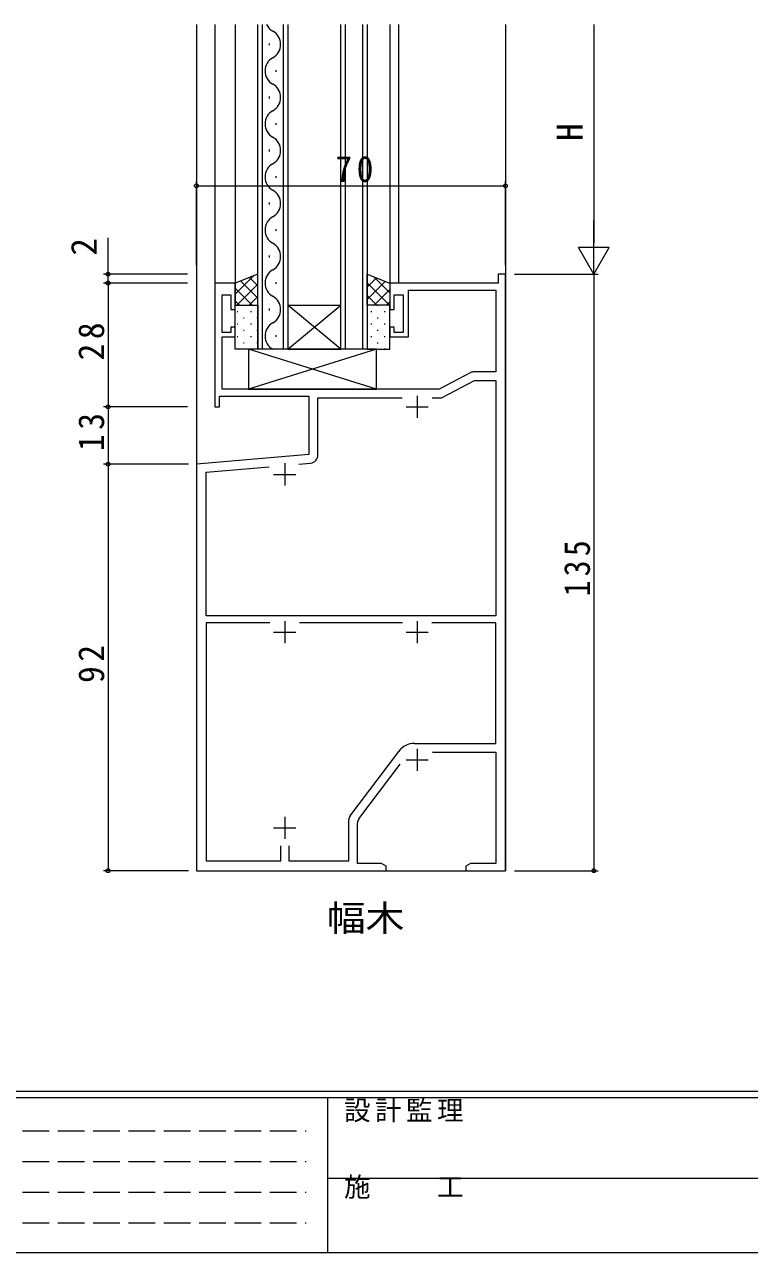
# Model space of a CAD drawing. Units: millimetres, scale not verified. Extents: x -594 to 199, y -420 to 144.
# Drawn here: x -402.2 to -238, y -420 to -142.1 of the extents above; entities that cross this region are included whole.
import ezdxf
from ezdxf.enums import TextEntityAlignment as Align

# ---------------------------------------------------------------- set-up
doc = ezdxf.new("R2010")
doc.units = ezdxf.units.MM
doc.header["$LTSCALE"] = 2
doc.linetypes.add('DASHED3', pattern=[4, 3, -1])
for name, color, linetype, lineweight in [('0-1_YKK_ZWAK', 7, 'Continuous', 9), ('0-3_YKK_11', 7, 'Continuous', 9), ('0-4_YKK_12', 2, 'Continuous', 9), ('0-5_YKK_13', 4, 'Continuous', 9), ('0-7_YKK_D', 6, 'Continuous', 9)]:
    doc.layers.add(name, color=color, linetype=linetype, lineweight=lineweight)
doc.layers.add('0-2_USER1', color=7, linetype='Continuous')
doc.styles.add('ＭＳ ゴシック', font='')
doc.styles.get('ＭＳ ゴシック').set_extended_font_data('MS Gothic')

msp = doc.modelspace()

# ---------------------------------------------------------------- linework, layer by layer
at = {"layer": '0-1_YKK_ZWAK'}
for p, q in [((178.8, -383.6), (-591.2, -383.6)), ((141, -385), (-591.2, -385)), ((-333.6, -385), (-333.6, -420)), ((-333.6, -403.199), (-204.8, -403.199)), ((-591.2, -420), (141, -420))]:
    msp.add_line(p, q, dxfattribs=at)
at = {"layer": '0-1_YKK_ZWAK', "linetype": 'DASHED3'}
for p, q in [((-586.601, -392.512), (-338.409, -392.512)), ((-586.601, -399.441), (-338.409, -399.441)), ((-586.601, -406.37), (-338.409, -406.37)), ((-586.601, -413.298), (-338.409, -413.298))]:
    msp.add_line(p, q, dxfattribs=at)
at = {"layer": '0-3_YKK_11'}
for p, q in [((-294.89, -198.6), (-294.89, -200.6)), ((-293.26, -198.6), (-294.89, -198.6)), ((-293.26, -333.6), (-293.26, -198.6)), ((-359.06, -200.6), (-359.06, -228.6)), ((-354.46, -200.6), (-359.06, -200.6)), ((-354.46, -206.6), (-354.46, -200.6)), ((-319.46, -200.6), (-319.46, -206.6)), ((-294.89, -200.6), (-319.46, -200.6)), ((-315.26, -202.23), (-295.46, -202.23)), ((-315.26, -212.8), (-315.26, -202.23)), ((-295.46, -202.23), (-295.46, -220.696)), ((-357.43, -203.3), (-355.46, -203.3)), ((-357.43, -211.8), (-357.43, -203.3)), ((-355.46, -203.3), (-355.46, -206.6)), ((-318.46, -203.3), (-316.46, -203.3)), ((-318.46, -206.6), (-318.46, -203.3)), ((-316.46, -203.3), (-316.46, -211.8)), ((-355.46, -206.6), (-354.46, -206.6)), ((-319.46, -206.6), (-318.46, -206.6)), ((-355.46, -210.6), (-355.46, -211.8)), ((-354.46, -210.6), (-355.46, -210.6)), ((-354.46, -212.8), (-354.46, -210.6)), ((-319.46, -210.6), (-319.46, -212.8)), ((-318.46, -210.6), (-319.46, -210.6)), ((-318.46, -211.8), (-318.46, -210.6)), ((-355.46, -211.8), (-357.43, -211.8)), ((-357.43, -212.8), (-354.46, -212.8)), ((-357.43, -224.6), (-357.43, -212.8)), ((-319.46, -212.8), (-315.26, -212.8)), ((-316.46, -211.8), (-318.46, -211.8)), ((-301.107, -220.877), (-308.26, -224.6)), ((-295.46, -220.696), (-300.368, -220.696)), ((-308.26, -224.6), (-357.43, -224.6)), ((-307.423, -226.419), (-300.27, -222.696)), ((-300.27, -222.696), (-295.46, -222.696)), ((-295.46, -222.696), (-295.46, -275.9)), ((-358.06, -226.23), (-337.76, -226.23)), ((-358.06, -228.6), (-358.06, -226.23)), ((-337.76, -226.23), (-337.76, -239.369)), ((-335.76, -226.6), (-316.642, -226.6)), ((-335.76, -239.552), (-335.76, -226.6)), ((-313.26, -226.1), (-313.26, -231.1)), ((-309.878, -226.6), (-308.162, -226.6)), ((-309.878, -226.6), (-308.162, -226.6)), ((-359.06, -228.6), (-358.06, -228.6)), ((-315.76, -228.6), (-310.76, -228.6)), ((-337.76, -239.369), (-363.26, -241.6)), ((-363.26, -241.6), (-363.26, -333.6)), ((-343.26, -241.4), (-343.26, -246.4)), ((-340.083, -241.58), (-337.403, -241.345)), ((-361.06, -243.415), (-346.791, -242.167)), ((-361.06, -275.9), (-361.06, -243.415)), ((-345.76, -243.9), (-340.76, -243.9)), ((-295.46, -275.9), (-361.06, -275.9)), ((-361.06, -277.53), (-361.06, -331.4)), ((-346.61, -277.53), (-361.06, -277.53)), ((-346.61, -277.53), (-361.06, -277.53)), ((-343.26, -277.1), (-343.26, -282.1)), ((-316.61, -277.53), (-339.91, -277.53)), ((-313.26, -277.1), (-313.26, -282.1)), ((-295.46, -277.53), (-309.91, -277.53)), ((-295.46, -304.8), (-295.46, -277.53)), ((-345.76, -279.6), (-340.76, -279.6)), ((-315.76, -279.6), (-310.76, -279.6)), ((-313.857, -304.8), (-295.46, -304.8)), ((-328.458, -321.199), (-317.45, -306.592)), ((-313.26, -306), (-313.26, -311)), ((-309.76, -306.8), (-295.46, -306.8)), ((-295.46, -306.8), (-295.46, -331.97)), ((-326.458, -321.868), (-317.128, -309.487)), ((-315.76, -308.5), (-310.76, -308.5)), ((-343.26, -321.4), (-343.26, -326.4)), ((-328.76, -331.4), (-328.76, -322.102)), ((-345.76, -323.9), (-340.76, -323.9)), ((-326.76, -331.97), (-326.76, -322.771)), ((-344.16, -331.4), (-344.16, -328)), ((-342.36, -328), (-342.36, -331.4)), ((-361.06, -331.4), (-344.16, -331.4)), ((-342.36, -331.4), (-328.76, -331.4)), ((-321.351, -331.97), (-326.76, -331.97)), ((-320.26, -332.6), (-321.351, -331.97)), ((-320.26, -333.6), (-320.26, -332.6)), ((-301.169, -331.97), (-302.26, -332.6)), ((-302.26, -332.6), (-302.26, -333.6)), ((-295.46, -331.97), (-301.169, -331.97)), ((-363.26, -333.6), (-320.26, -333.6)), ((-302.26, -333.6), (-293.26, -333.6))]:
    msp.add_line(p, q, dxfattribs=at)
for centre, radius, start, end in [((-300.368, -222.296), 1.6, 90, 117.50003), ((-308.162, -225), 1.6, 270, 297.50003), ((-337.56, -239.552), 1.8, 274.99998, 0), ((-313.857, -309.3), 4.5, 89.99997, 143), ((-327.26, -322.102), 1.5, 142.99998, 179.99998), ((-325.26, -322.771), 1.5, 142.99998, 179.99998)]:
    msp.add_arc(centre, radius, start, end, dxfattribs=at)
at = {"layer": '0-4_YKK_12'}
for p, q in [((-363.26, -142.1), (-363.26, -333.6)), ((-359.06, -142.1), (-359.06, -200.9)), ((-354.46, -142.1), (-354.46, -201.1)), ((-349.36, -215.6), (-349.36, -142.1)), ((-348.36, -142.1), (-348.36, -215.6)), ((-343.56, -215.6), (-343.56, -142.1)), ((-342.56, -142.1), (-342.56, -215.6)), ((-330.56, -215.6), (-330.56, -142.1)), ((-329.56, -142.1), (-329.56, -215.6)), ((-325.56, -215.6), (-325.56, -142.1)), ((-324.56, -142.1), (-324.56, -215.6)), ((-319.46, -142.1), (-319.46, -200.9)), ((-317.46, -142.1), (-317.46, -200.6)), ((-293.26, -142.1), (-293.26, -333.6)), ((-346.72, -146.8), (-346.72, -146.4)), ((-345.2, -152.8), (-345.2, -152.4)), ((-346.72, -158.8), (-346.72, -158.4)), ((-345.2, -164.8), (-345.2, -164.4)), ((-346.72, -170.8), (-346.72, -170.4)), ((-345.2, -176.8), (-345.2, -176.4)), ((-346.72, -182.8), (-346.72, -182.4)), ((-345.2, -188.8), (-345.2, -188.4)), ((-346.72, -194.8), (-346.72, -194.4)), ((-345.2, -200.8), (-345.2, -200.4)), ((-330.56, -215.6), (-342.56, -205.6)), ((-342.56, -215.6), (-330.56, -205.6)), ((-342.56, -205.6), (-330.56, -205.6)), ((-346.72, -206.8), (-346.72, -206.4)), ((-345.2, -212.8), (-345.2, -212.4)), ((-342.56, -215.6), (-349.36, -215.6)), ((-342.56, -215.6), (-330.56, -215.6)), ((-324.56, -215.6), (-330.56, -215.6)), ((-363.26, -333.6), (-293.26, -333.6))]:
    msp.add_line(p, q, dxfattribs=at)
for centre, start, end in [((-344.283, -140.6), 205.87733, 240.79745), ((-347.637, -146.6), 299.20253, 60.79745), ((-344.283, -152.6), 119.20253, 240.79745), ((-347.637, -158.6), 299.20253, 60.79745), ((-344.283, -164.6), 119.20253, 240.79745), ((-347.637, -170.6), 299.20253, 60.79745), ((-344.283, -176.6), 119.20253, 240.79745), ((-347.637, -182.6), 299.20253, 60.79745), ((-344.283, -188.6), 119.20253, 240.79745), ((-347.637, -194.6), 299.20253, 60.79745), ((-344.283, -200.6), 119.20253, 240.79745), ((-347.637, -206.6), 299.20253, 60.79745), ((-344.283, -212.6), 119.20253, 240.79745)]:
    msp.add_arc(centre, 3.437, start, end, dxfattribs=at)
at = {"layer": '0-5_YKK_13'}
for p, q in [((-349.36, -198.6), (-354.46, -200.6)), ((-350.325, -198.978), (-354.46, -203.113)), ((-351.251, -199.342), (-349.36, -201.233)), ((-349.36, -205.6), (-349.36, -198.6)), ((-324.56, -198.6), (-319.46, -200.6)), ((-324.56, -205.6), (-324.56, -198.6)), ((-324.51, -198.619), (-324.56, -198.669)), ((-322.479, -199.416), (-324.56, -201.498)), ((-323.159, -199.149), (-319.46, -202.848)), ((-354.46, -200.6), (-354.46, -205.6)), ((-354.46, -201.79), (-350.65, -205.6)), ((-349.36, -200.842), (-354.118, -205.6)), ((-353.283, -200.138), (-349.36, -204.061)), ((-320.447, -200.213), (-324.56, -204.326)), ((-324.56, -200.577), (-319.537, -205.6)), ((-319.46, -202.054), (-323.005, -205.6)), ((-319.46, -200.6), (-319.46, -205.6)), ((-354.46, -204.618), (-353.478, -205.6)), ((-354.46, -205.6), (-349.36, -205.6)), ((-354.46, -215.6), (-354.46, -205.6)), ((-354.46, -205.6), (-349.36, -205.6)), ((-352.625, -205.621), (-352.425, -205.621)), ((-349.36, -203.67), (-351.29, -205.6)), ((-349.595, -205.621), (-349.395, -205.621)), ((-349.36, -205.6), (-349.36, -215.6)), ((-324.56, -203.405), (-322.365, -205.6)), ((-319.46, -205.6), (-324.56, -205.6)), ((-324.56, -205.6), (-324.56, -215.6)), ((-319.46, -205.6), (-324.56, -205.6)), ((-322.325, -205.621), (-322.125, -205.621)), ((-319.46, -204.883), (-320.177, -205.6)), ((-319.46, -215.6), (-319.46, -205.6)), ((-354.04, -207.036), (-353.84, -207.036)), ((-351.01, -207.036), (-350.81, -207.036)), ((-323.74, -207.036), (-323.54, -207.036)), ((-320.71, -207.036), (-320.51, -207.036)), ((-354.04, -209.866), (-353.84, -209.866)), ((-352.625, -208.451), (-352.425, -208.451)), ((-351.01, -209.866), (-350.81, -209.866)), ((-349.595, -208.451), (-349.395, -208.451)), ((-323.74, -209.866), (-323.54, -209.866)), ((-322.325, -208.451), (-322.125, -208.451)), ((-320.71, -209.866), (-320.51, -209.866)), ((-354.04, -212.696), (-353.84, -212.696)), ((-352.625, -211.281), (-352.425, -211.281)), ((-351.01, -212.696), (-350.81, -212.696)), ((-349.595, -211.281), (-349.395, -211.281)), ((-323.74, -212.696), (-323.54, -212.696)), ((-322.325, -211.281), (-322.125, -211.281)), ((-320.71, -212.696), (-320.51, -212.696)), ((-349.36, -215.6), (-354.46, -215.6)), ((-354.04, -215.526), (-353.84, -215.526)), ((-352.625, -214.111), (-352.425, -214.111)), ((-351.46, -215.6), (-351.46, -224.6)), ((-322.46, -215.6), (-351.46, -215.6)), ((-322.46, -215.6), (-351.46, -224.6)), ((-322.46, -224.6), (-351.46, -215.6)), ((-351.01, -215.526), (-350.81, -215.526)), ((-349.595, -214.111), (-349.395, -214.111)), ((-324.56, -215.6), (-319.46, -215.6)), ((-323.74, -215.526), (-323.54, -215.526)), ((-322.46, -224.6), (-322.46, -215.6)), ((-322.325, -214.111), (-322.125, -214.111)), ((-320.71, -215.526), (-320.51, -215.526)), ((-351.46, -224.6), (-322.46, -224.6))]:
    msp.add_line(p, q, dxfattribs=at)
at = {"layer": '0-7_YKK_D'}
for p, q in [((-273.26, -142.1), (-273.26, -191.6)), ((-363.26, -196.6), (-363.26, -177.6)), ((-293.26, -196.6), (-293.26, -177.6)), ((-363.26, -178.6), (-293.26, -178.6)), ((-273.26, -198.6), (-273.26, -186.476)), ((-383.26, -198.6), (-383.26, -190.4)), ((-269.76, -192.538), (-276.76, -192.538)), ((-273.26, -198.6), (-276.76, -192.538)), ((-273.26, -198.6), (-269.76, -192.538)), ((-365.26, -198.6), (-384.26, -198.6)), ((-383.26, -200.6), (-383.26, -198.6)), ((-291.26, -198.6), (-272.26, -198.6)), ((-291.26, -198.6), (-272.26, -198.6)), ((-273.26, -198.6), (-273.26, -333.6)), ((-365.26, -200.6), (-384.26, -200.6)), ((-365.26, -200.6), (-384.26, -200.6)), ((-383.26, -200.6), (-383.26, -228.6)), ((-365.26, -228.6), (-384.26, -228.6)), ((-365.26, -228.6), (-384.26, -228.6)), ((-383.26, -228.6), (-383.26, -241.6)), ((-365.072, -241.6), (-384.26, -241.6)), ((-365.26, -241.6), (-384.26, -241.6)), ((-383.26, -241.6), (-383.26, -333.6)), ((-365.072, -333.6), (-384.26, -333.6)), ((-291.26, -333.6), (-272.26, -333.6))]:
    msp.add_line(p, q, dxfattribs=at)
for centre in [(-363.26, -178.6), (-293.26, -178.6), (-383.26, -198.6), (-383.26, -200.6), (-383.26, -200.6), (-383.26, -228.6), (-383.26, -228.6), (-383.26, -241.6), (-383.26, -241.6), (-383.26, -333.6), (-273.26, -333.6)]:
    msp.add_circle(centre, 0.425, dxfattribs=at)

# ---------------------------------------------------------------- texts
at = {"layer": '0-1_YKK_ZWAK', "char_height": 4.399, "attachment_point": 7, "style": 'ＭＳ ゴシック'}
for s, insert in [('\\T1.17;設計監理', (-329.831, -390.533)), ('\\T1.17;施\u3000\u3000工', (-329.831, -407.854))]:
    msp.add_mtext(s, dxfattribs=dict(at, insert=insert))
at = {"layer": '0-2_USER1', "style": 'ＭＳ ゴシック', "width": 1.1}
msp.add_text('幅木', height=5.865, dxfattribs=at).set_placement((-333.755, -349.011), align=Align.BOTTOM_LEFT)
at = {"layer": '0-7_YKK_D', "color": 7, "style": 'ＭＳ ゴシック'}
for s, p in [('H', (-274.06, -168.45)), ('2', (-384.06, -194.4))]:
    msp.add_text(s, height=5.865, rotation=90, dxfattribs=at).set_placement(p, align=Align.BOTTOM_LEFT)
at = {"layer": '0-7_YKK_D', "color": 7, "insert": (-331.78, -177.8), "char_height": 5.865, "attachment_point": 7, "style": 'ＭＳ ゴシック'}
msp.add_mtext('\\T1.27;\\W0.95;70', dxfattribs=at)
at = {"layer": '0-7_YKK_D', "color": 7, "char_height": 5.865, "attachment_point": 7, "rotation": 90, "style": 'ＭＳ ゴシック'}
for s, insert in [('\\T1.27;\\W0.95;28', (-384.06, -218.12)), ('\\T1.27;\\W0.95;13', (-384.06, -238.62)), ('\\T1.27;\\W0.9;135', (-274.06, -271.54)), ('\\T1.27;\\W0.95;92', (-384.06, -291.12))]:
    msp.add_mtext(s, dxfattribs=dict(at, insert=insert))

doc.saveas('drawing.dxf')
